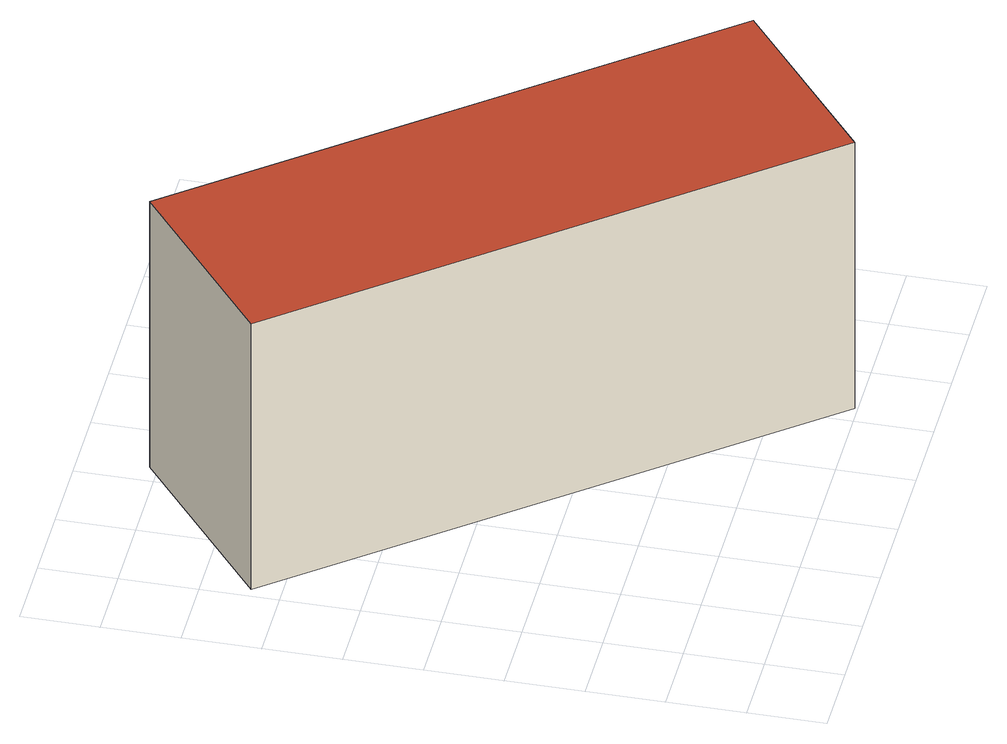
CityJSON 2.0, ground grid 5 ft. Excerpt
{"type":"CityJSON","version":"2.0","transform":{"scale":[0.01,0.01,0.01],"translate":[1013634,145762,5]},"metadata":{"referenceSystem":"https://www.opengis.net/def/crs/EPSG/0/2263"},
"CityObjects":{
"building1":{"type":"Building","attributes":{"name":"Bldg_1210007919","BIN":"4464343"},"geometry":[{"type":"MultiSurface","lod":"2","boundaries":[[[0,1,2,3]],[[4,5,6,7]],[[0,3,7,6]],[[1,0,6,5]],[[2,1,5,4]],[[3,2,4,7]]],"semantics":{"surfaces":[{"type":"RoofSurface","BIN":"4464343"},{"type":"GroundSurface"},{"type":"WallSurface"}],"values":[0,1,2,2,2,2]}}]}
},
"vertices":[
[1141,4055,2044],[72,3192,2044],[2634,20,2044],[3703,883,2044],[2634,20,33],[72,3192,33],[1141,4055,33],[3703,883,33]
]}
